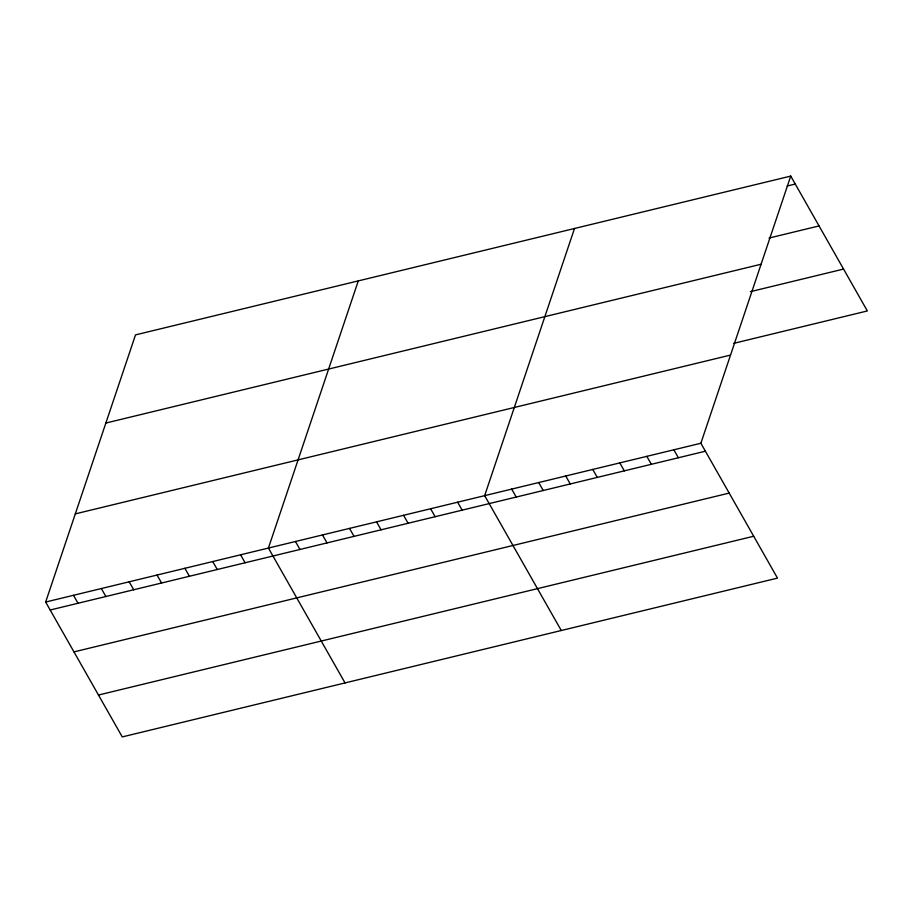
<?xml version="1.0" encoding="UTF-8"?>
<svg xmlns="http://www.w3.org/2000/svg" width="913" height="913" viewBox="0 0 913 913"><rect width="100%" height="100%" fill="white"/><g stroke="black" fill="none" stroke-linecap="round" stroke-linejoin="round"><path stroke-width="1.37" d="M790.738 176.083L700.876 443.25L777.488 578.112L122.262 736.917L45.65 602.044L135.512 334.888L790.738 176.083L867.35 310.956L733.561 343.379M358.284 280.896L268.422 548.051L345.046 682.924M574.505 228.49L484.655 495.645L561.267 630.518M787.154 186.012L795.257 184.049M769.043 238.053L819.052 225.933M105.851 423.05L761.077 264.245M750.315 291.681L843.555 269.073M75.3 513.882L730.526 355.077M45.65 602.044L700.876 443.25M50.169 610.01L705.407 451.205M73.964 651.893L729.19 493.088M98.478 695.033L753.704 536.239M673.851 449.801L678.37 457.755M646.815 456.34L651.346 464.306M619.79 462.891L624.321 470.857M592.765 469.442L597.285 477.408M565.74 475.993L570.26 483.958M538.704 482.543L543.235 490.509M511.679 489.094L516.21 497.06M457.618 502.196L462.149 510.162M430.594 508.746L435.124 516.712M403.569 515.297L408.088 523.263M376.544 521.848L381.063 529.814M349.508 528.399L354.039 536.365M322.483 534.95L327.014 542.915M295.458 541.5L299.978 549.466M240.576 554.807L245.106 562.773M212.729 561.552L217.26 569.518M184.883 568.297L189.413 576.263M157.036 575.053L161.567 583.019M129.19 581.798L133.72 589.764M101.343 588.543L105.874 596.509M73.497 595.299L78.027 603.265"/></g></svg>
